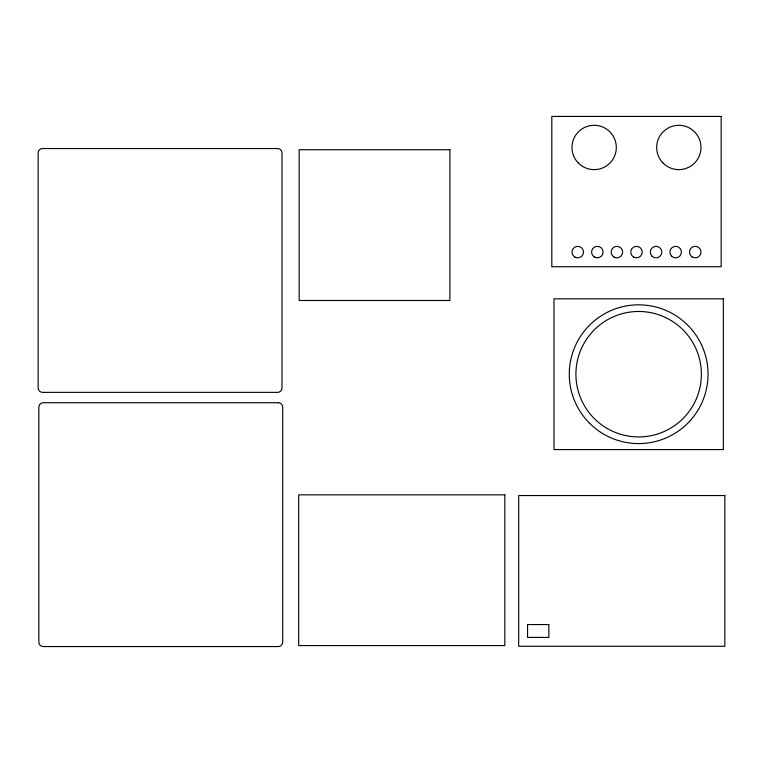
<?xml version="1.0" encoding="UTF-8"?>
<svg xmlns="http://www.w3.org/2000/svg" width="763" height="763" viewBox="0 0 763 763"><rect width="100%" height="100%" fill="white"/><g stroke="black" fill="none" stroke-linecap="round" stroke-linejoin="round"><path stroke-width="1.14" d="M721.159 116.434L551.811 116.434L551.811 266.726L721.159 266.726L721.159 116.434M277.551 148.547L42.585 148.547A4.435 4.435 0 0 0 38.15 152.972L38.15 387.947A4.435 4.435 0 0 0 42.585 392.373L277.551 392.373A4.435 4.435 0 0 0 281.986 387.947L281.986 152.972A4.435 4.435 0 0 0 277.551 148.547M449.903 149.739L299.163 149.739L299.163 300.479L449.903 300.479L449.903 149.739M723.324 298.838L553.976 298.838L553.976 449.569L723.324 449.569L723.324 298.838M278.247 402.73L43.281 402.73A4.435 4.435 0 0 0 38.846 407.165L38.846 642.131A4.435 4.435 0 0 0 43.281 646.566L278.247 646.566A4.435 4.435 0 0 0 282.682 642.131L282.682 407.165A4.435 4.435 0 0 0 278.247 402.73M504.829 494.853L298.676 494.853L298.676 645.584L504.829 645.584L504.829 494.853M724.85 495.54L518.697 495.54L518.697 646.28L724.85 646.28L724.85 495.54M548.845 624.554L527.567 624.554L527.567 637.41L548.845 637.41L548.845 624.554M578.468 163.139A22.165 22.165 0 0 0 615.56 153.201A22.165 22.165 0 0 0 588.407 126.057A22.165 22.165 0 0 0 578.468 163.139M663.152 163.139A22.165 22.165 0 0 0 700.234 153.201A22.165 22.165 0 0 0 673.09 126.057A22.165 22.165 0 0 0 663.152 163.139M633.605 257.083A5.761 5.761 0 0 0 642.246 252.095A5.761 5.761 0 0 0 633.605 247.107A5.761 5.761 0 0 0 633.605 257.083M651.993 256.168A5.761 5.761 0 0 0 661.635 253.583A5.761 5.761 0 0 0 654.578 246.525A5.761 5.761 0 0 0 651.993 256.168M671.574 256.168A5.761 5.761 0 0 0 681.216 253.583A5.761 5.761 0 0 0 674.158 246.525A5.761 5.761 0 0 0 671.574 256.168M692.012 256.873A5.761 5.761 0 0 0 700.978 252.486A5.761 5.761 0 0 0 692.69 246.916A5.761 5.761 0 0 0 692.012 256.873M614.024 257.083A5.761 5.761 0 0 0 622.665 252.095A5.761 5.761 0 0 0 614.024 247.107A5.761 5.761 0 0 0 614.024 257.083M594.444 257.083A5.761 5.761 0 0 0 603.085 252.095A5.761 5.761 0 0 0 594.444 247.107A5.761 5.761 0 0 0 594.444 257.083M574.863 257.083A5.761 5.761 0 0 0 583.504 252.095A5.761 5.761 0 0 0 574.863 247.107A5.761 5.761 0 0 0 574.863 257.083M589.589 423.265A69.385 69.385 0 0 0 705.67 392.163A69.385 69.385 0 0 0 620.691 307.184A69.385 69.385 0 0 0 589.589 423.265M607.281 428.529A62.728 62.728 0 0 0 701.378 374.204A62.728 62.728 0 0 0 607.281 319.878A62.728 62.728 0 0 0 607.281 428.529"/></g></svg>
